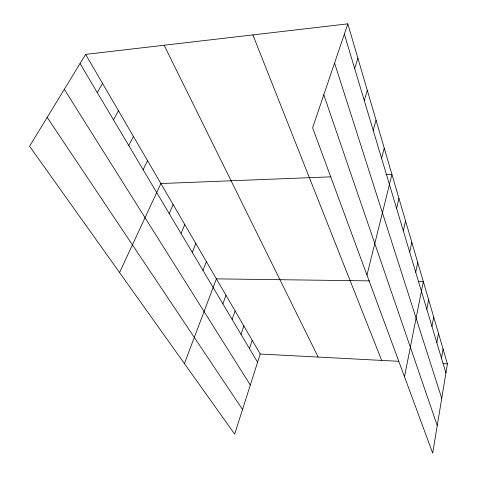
<?xml version="1.0" encoding="UTF-8"?>
<svg xmlns="http://www.w3.org/2000/svg" width="477" height="477" viewBox="0 0 477 477"><rect width="100%" height="100%" fill="white"/><g stroke="black" fill="none" stroke-linecap="round" stroke-linejoin="round"><path stroke-width="0.72" d="M347.834 23.85L447.426 363.868L432.687 453.15L312.626 127.8L347.834 23.85L85.633 54.378L29.574 146.236L234.666 434.118L260.209 354.029L85.633 54.378M441.487 358.203L443.061 348.973M436.837 342.689L438.488 333.357M431.959 326.399L433.688 316.961M426.826 309.263L428.638 299.723M404.502 376.776L423.326 281.585L418.18 281.513M415.717 272.2L417.721 262.463M409.695 252.118L411.812 242.28M403.333 230.874L405.563 220.952M396.59 208.371L398.951 198.366M366.974 275.086L391.933 174.415L385.982 174.654M381.594 158.328L384.247 148.174M373.223 130.394L376.055 120.192M364.273 100.528L367.296 90.284M354.673 68.503L357.911 58.248M249.471 348.609L252.208 340.298M240.998 334.353L243.854 325.952M232.138 319.447L235.119 310.968M222.866 303.849L225.985 295.287M184.414 363.575L216.415 278.866L369.46 280.875M202.963 270.37L206.386 261.646M192.267 252.375L195.862 243.574M181.022 233.456L184.796 224.589M169.186 213.547L173.157 204.609M119.56 272.546L160.892 183.556L330.937 176.83M143.13 169.711L147.548 160.654M128.754 145.521L133.429 136.416M113.502 119.858L118.457 110.712M97.29 92.586L102.555 83.421M260.209 354.029L398.689 361.304M443.091 363.641L447.426 363.868M47.181 117.384L242.519 409.499M64.312 89.312L250.306 385.082M80.035 63.554L257.586 362.258M164.136 45.237L318.153 357.076M252.888 34.904L381.683 360.415M323.8 94.81L437.236 425.579M334.568 63.018L441.732 398.349M344.364 34.094L445.917 372.99"/></g></svg>
